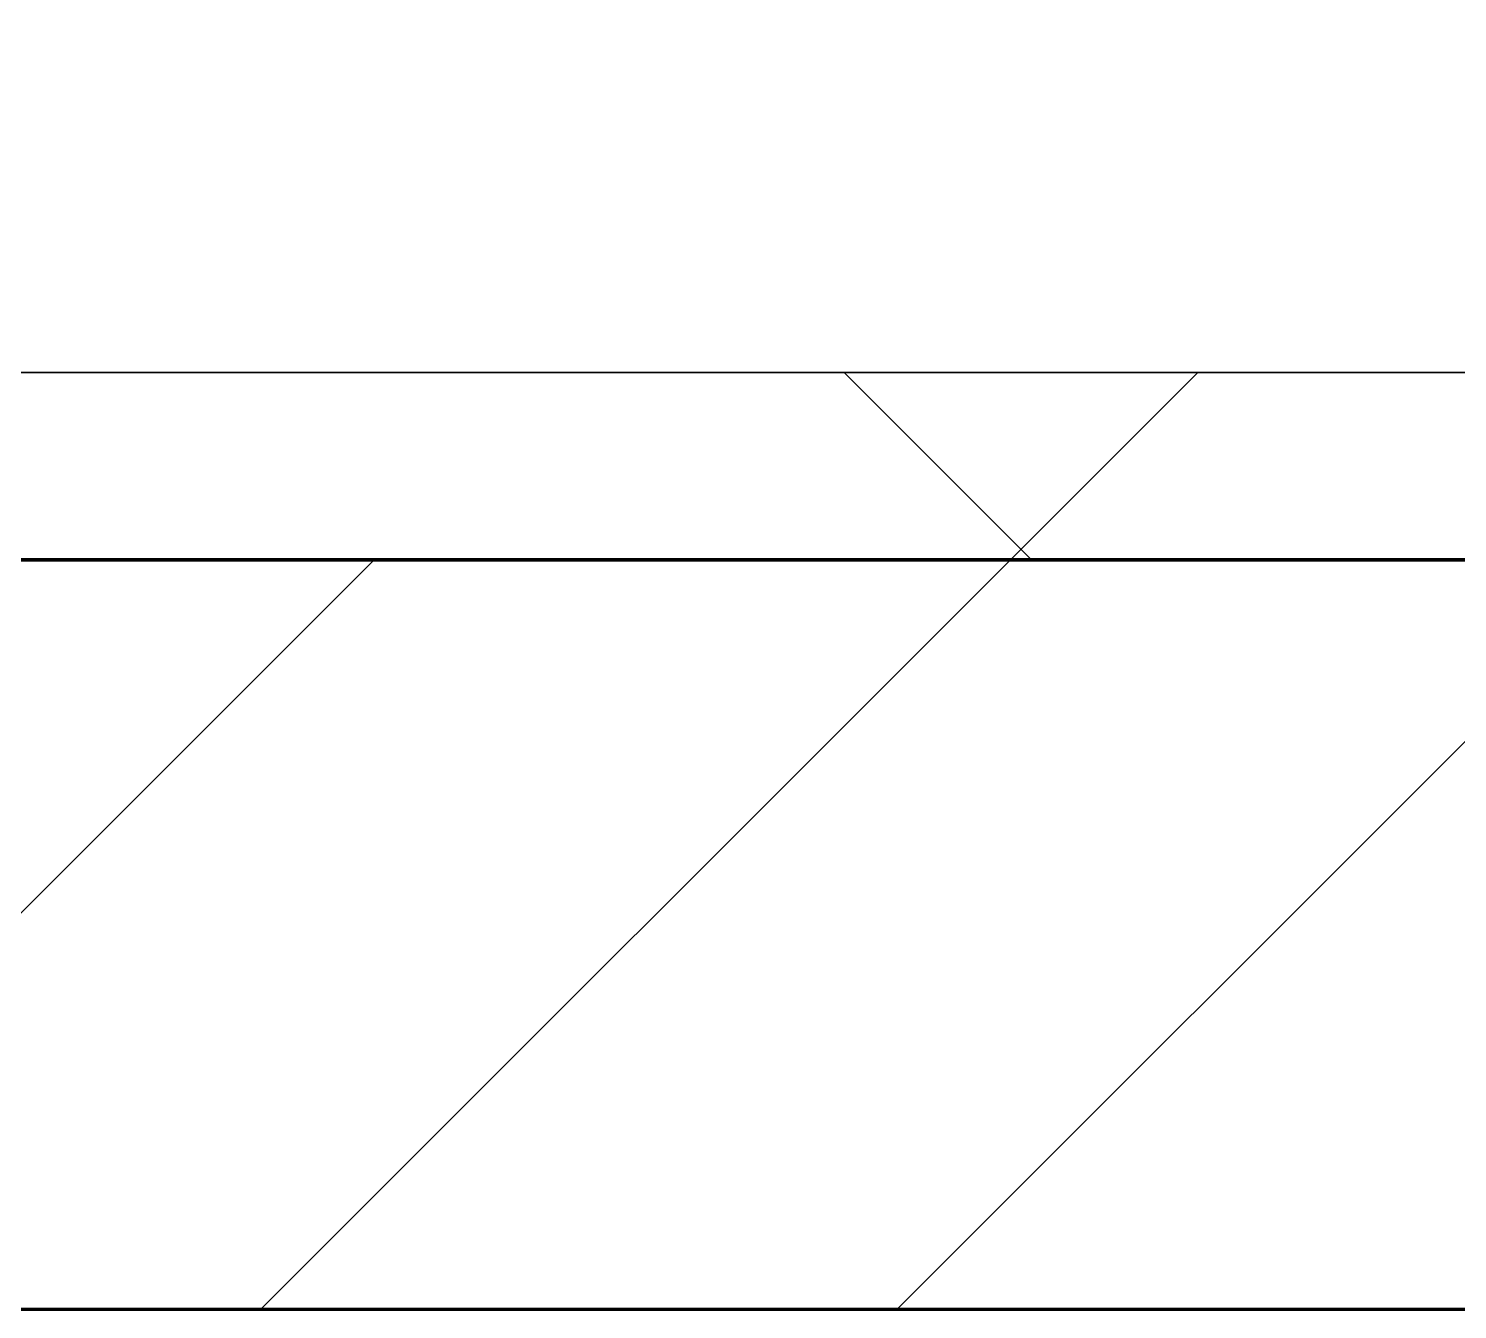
# Model space of a CAD drawing. Header units: millimetres. Extents: x -794334 to -714814, y -17806 to 22403.
# Drawn here: x -776243.5 to -775862.4, y -4021 to -3679.2 of the extents above; entities that cross this region are included whole.
import ezdxf
from ezdxf.xclip import XClip

# ---------------------------------------------------------------- set-up
doc = ezdxf.new("R2010")
doc.units = ezdxf.units.MM
doc.header["$XCLIPFRAME"] = 0
for name, color, linetype, lineweight in [('A-GLAZ-CURT', 2, 'Continuous', 9), ('A-WALL', 5, 'Continuous', 35), ('A-WALL-FNSH', 2, 'Continuous', 35), ('A-WALL-PATT', 1, 'Continuous', 35), ('WALL-E', 2, 'Continuous', 35)]:
    doc.layers.add(name, color=color, linetype=linetype, lineweight=lineweight)
doc.layers.add('A11_ALU.SOLID SHEET', color=2, linetype='Continuous')

# ---------------------------------------------------------------- blocks, each defined once
blk = doc.blocks.new('PPLS-PP19_Custom Tile Pattern - Custom Tile Pattern-V61-4252-01 ENLARGED CONCOURSE LEVEL - REFLECTED CEILING PLAN - SHEET 3')
at = {"layer": 'A-GLAZ-CURT'}
for p, q in [((-300, 0), (300, 0)), ((300, 0), (-300, 0)), ((230.06, 0), (300, 0)), ((-300, -50), (300, -50)), ((300, -50), (-300, -50))]:
    blk.add_line(p, q, dxfattribs=at)
for points, knots in [([(300, 0), (286.53, 0), (254.22, 0), (207.11, 0), (177.41, 0), (159.34, 0), (158.33, 0), (158.3, 0)], [-285.253232, -285.253232, -285.253232, -285.253232, -244.693688, -187.987675, -143.776725, -129.632772, -123.352749, -123.352749, -123.352749, -123.352749]), ([(247.1, 0), (246.76, 0), (245.04, 0), (238.34, 0), (226.56, 0), (221.1, 0), (200.27, 0), (182.99, 0), (174.27, 0), (169.67, 0), (168.99, 0)], [-9649.085549, -9649.085549, -9649.085549, -9649.085549, -9581.591397, -9406.094246, -9221.510254, -9016.44624, -8717.832359, -8253.978395, -8152.463617, -8069.855175, -8069.855175, -8069.855175, -8069.855175]), ([(171.51, 0), (176.48, 0), (193.23, 0), (201.73, 0), (208.81, 0), (213.9, 0), (241.96, 0), (266.73, 0), (281.71, 0), (291.71, 0), (296.52, 0), (297.86, 0), (298.09, 0)], [-7971.819559, -7971.819559, -7971.819559, -7971.819559, -7784.112253, -7606.717214, -7289.299508, -7042.621073, -6582.165592, -6068.460911, -5766.029927, -5566.724884, -5280.360606, -5199.253518, -5199.253518, -5199.253518, -5199.253518]), ([(300, 0), (288.22, 0), (262, 0), (230.43, 0), (219.94, 0), (219.02, 0)], [-12528.858583, -12528.858583, -12528.858583, -12528.858583, -11905.454923, -11162.864862, -10856.732305, -10856.732305, -10856.732305, -10856.732305]), ([(219.9, 0), (220.86, 0), (227.84, 0), (242.06, 0), (246.54, 0), (246.96, 0)], [-10670.940496, -10670.940496, -10670.940496, -10670.940496, -10511.382485, -9925.173265, -9834.877357, -9834.877357, -9834.877357, -9834.877357]), ([(284.76, 0), (284.76, 0), (285.09, 0), (287.47, 0), (293.59, 0), (297.76, 0), (300, 0)], [-4110.630118, -4110.630118, -4110.630118, -4110.630118, -4053.389046, -3959.664717, -3862.421465, -3746.95702, -3746.95702, -3746.95702, -3746.95702]), ([(297.38, 0), (295.84, 0), (291.62, 0), (285.38, 0), (284.87, 0)], [-4803.172655, -4803.172655, -4803.172655, -4803.172655, -4358.271401, -4143.037883, -4143.037883, -4143.037883, -4143.037883])]:
    blk.add_open_spline(points, degree=3, knots=knots, dxfattribs=at)
blk = doc.blocks.new('PPLS-PP19_Custom Tile Pattern - Custom Tile Pattern-V62-4252-01 ENLARGED CONCOURSE LEVEL - REFLECTED CEILING PLAN - SHEET 3')
at = {"layer": 'A-GLAZ-CURT'}
for p, q in [((-300, 0), (300, 0)), ((300, 0), (-300, 0)), ((-293.07, 0), (-275.75, 0)), ((-275.75, 0), (-293.07, 0)), ((-222.32, 0), (-213.93, 0)), ((-213.93, 0), (-222.32, 0)), ((-213.66, 0), (-205, 0)), ((-205, 0), (-213.66, 0)), ((-300, -50), (300, -50)), ((300, -50), (-300, -50))]:
    blk.add_line(p, q, dxfattribs=at)
at = {"layer": 'A-GLAZ-CURT', "flags": 128}
for points in [[(-300, 0), (-291.56, 0), (-283.3, 0), (-275.2, 0), (-267.26, 0), (-259.45, 0), (-251.77, 0), (-244.2, 0), (-236.74, 0), (-229.36, 0), (-222.06, 0), (-214.83, 0)], [(-146.06, 0), (-150.63, 0), (-155.53, 0), (-160.27, 0), (-164.95, 0), (-169.65, 0), (-174.47, 0), (-179.49, 0), (-184.81, 0), (-190.44, 0), (-196.37, 0), (-202.58, 0), (-209.04, 0), (-215.73, 0), (-222.63, 0), (-229.72, 0), (-236.97, 0), (-244.39, 0), (-251.96, 0), (-259.67, 0), (-267.51, 0), (-275.48, 0), (-283.55, 0), (-291.73, 0), (-300, 0)], [(-213.92, 0), (-207.71, 0), (-200.76, 0), (-194.02, 0), (-187.54, 0), (-181.38, 0), (-175.58, 0), (-170.25, 0), (-165.64, 0), (-162.01, 0), (-159.53, 0), (-157.46, 0), (-154.52, 0), (-149.42, 0), (-141.84, 0), (-132.81, 0), (-126.08, 0)], [(-125.17, 0), (-128.55, 0), (-134.16, 0), (-140.03, 0), (-145.5, 0)]]:
    blk.add_lwpolyline(points, dxfattribs=at)
at = {"layer": 'A-GLAZ-CURT'}
for points, knots in [([(-300, 0), (-284.65, 0), (-236.57, 0), (-174.61, 0), (-129.95, 0), (-110.8, 0), (-99.5, 0), (-91.46, 0)], [-5323.127839, -5323.127839, -5323.127839, -5323.127839, -4502.809032, -2700.551212, -1002.059161, -460.363443, 0, 0, 0, 0]), ([(-146.04, 0), (-166.27, 0), (-207.85, 0), (-262.56, 0), (-294.48, 0), (-300, 0)], [-16817.850266, -16817.850266, -16817.850266, -16817.850266, -15131.813646, -13729.592194, -13439.944408, -13439.944408, -13439.944408, -13439.944408]), ([(-146.79, 0), (-147.98, 0), (-149.3, 0), (-158.72, 0), (-174.02, 0), (-185.59, 0), (-209.77, 0), (-232.01, 0), (-255.22, 0), (-262.59, 0), (-264.9, 0), (-265.4, 0)], [-2789.261461, -2789.261461, -2789.261461, -2789.261461, -2477.344047, -2237.412286, -2029.680487, -1755.085331, -1400.429864, -858.079193, -543.655514, -208.940337, 0, 0, 0, 0]), ([(-258.6, 0), (-257.91, 0), (-254.26, 0), (-241.25, 0), (-226.82, 0), (-217.53, 0), (-215.02, 0)], [-5722.54675, -5722.54675, -5722.54675, -5722.54675, -5657.471696, -5413.335975, -5017.494783, -4877.606962, -4877.606962, -4877.606962, -4877.606962]), ([(-213.92, 0), (-216.87, 0), (-222.38, 0), (-231.26, 0), (-233.46, 0), (-234, 0)], [-1132.376842, -1132.376842, -1132.376842, -1132.376842, -978.033455, -846.069444, -682.911962, -682.911962, -682.911962, -682.911962]), ([(-233.49, 0), (-233.44, 0), (-232.38, 0), (-230.74, 0), (-225.3, 0), (-223.63, 0)], [-455.274641, -455.274641, -455.274641, -455.274641, -440.605512, -119.536984, 0, 0, 0, 0]), ([(-213.8, 0), (-212.04, 0), (-202.61, 0), (-188.58, 0), (-169.02, 0), (-156.01, 0), (-148.18, 0), (-146.3, 0)], [-5260.95141, -5260.95141, -5260.95141, -5260.95141, -5161.076232, -4739.070012, -4465.409639, -4149.119819, -4046.8857, -4046.8857, -4046.8857, -4046.8857]), ([(-133.82, 0), (-135.51, 0), (-137.8, 0), (-149.31, 0), (-162.01, 0), (-177.91, 0), (-196.42, 0), (-208.16, 0), (-213.59, 0)], [-2731.647847, -2731.647847, -2731.647847, -2731.647847, -2418.507304, -2308.929706, -2113.765672, -1763.376603, -1422.553702, -1138.186603, -1138.186603, -1138.186603, -1138.186603]), ([(-212.94, 0), (-212.82, 0), (-209.65, 0), (-200.2, 0), (-185.8, 0), (-171.77, 0), (-158.7, 0), (-157.22, 0)], [-4839.200608, -4839.200608, -4839.200608, -4839.200608, -4832.723979, -4666.091899, -4349.945572, -4000.813434, -3840.635403, -3840.635403, -3840.635403, -3840.635403]), ([(-152.35, 0), (-151.03, 0), (-149.12, 0), (-146.95, 0), (-146.49, 0)], [-3494.978217, -3494.978217, -3494.978217, -3494.978217, -3371.022232, -3341.352801, -3341.352801, -3341.352801, -3341.352801]), ([(-147.08, 0), (-147.38, 0), (-149.01, 0), (-150.03, 0), (-150.57, 0)], [-5319.88299, -5319.88299, -5319.88299, -5319.88299, -5298.784692, -5196.16478, -5196.16478, -5196.16478, -5196.16478]), ([(-150.34, 0), (-150.07, 0), (-148.94, 0), (-147.66, 0), (-146.54, 0)], [-4948.728362, -4948.728362, -4948.728362, -4948.728362, -4883.323924, -4701.291944, -4701.291944, -4701.291944, -4701.291944]), ([(-78.16, 0), (-78.9, 0), (-88.77, 0), (-110.94, 0), (-130.52, 0), (-147.74, 0), (-149.07, 0)], [-7549.359213, -7549.359213, -7549.359213, -7549.359213, -7508.296369, -7004.680444, -6449.282163, -6277.220794, -6277.220794, -6277.220794, -6277.220794]), ([(-148.23, 0), (-146.94, 0), (-140.15, 0), (-137.28, 0), (-133.93, 0), (-128.78, 0), (-126.5, 0)], [-6162.058746, -6162.058746, -6162.058746, -6162.058746, -6017.569127, -5560.701257, -5364.112219, -5231.017328, -5231.017328, -5231.017328, -5231.017328]), ([(-146.35, 0), (-145.18, 0), (-135.69, 0), (-128.29, 0), (-125.15, 0)], [-406.956646, -406.956646, -406.956646, -406.956646, -290.263673, 0, 0, 0, 0]), ([(-118.78, 0), (-121.86, 0), (-126.28, 0), (-136.27, 0), (-143.62, 0), (-146.2, 0)], [-5938.474035, -5938.474035, -5938.474035, -5938.474035, -5700.061948, -5508.838257, -5340.11818, -5340.11818, -5340.11818, -5340.11818]), ([(-137.88, 0), (-140.56, 0), (-144.03, 0), (-145.81, 0), (-146.16, 0)], [-3187.727384, -3187.727384, -3187.727384, -3187.727384, -2919.378265, -2840.752561, -2840.752561, -2840.752561, -2840.752561]), ([(-146.09, 0), (-144.57, 0), (-139.7, 0), (-127.26, 0), (-107.3, 0), (-90.42, 0), (-75.26, 0), (-68.41, 0), (-65.12, 0), (-63.63, 0)], [-4677.343493, -4677.343493, -4677.343493, -4677.343493, -4440.880425, -4054.690705, -3793.097032, -3402.597032, -3144.956779, -3050.982048, -2969.237017, -2969.237017, -2969.237017, -2969.237017]), ([(-146.04, 0), (-142.32, 0), (-135.3, 0), (-127.33, 0), (-124.19, 0), (-123.43, 0), (-123.28, 0)], [-4042.254019, -4042.254019, -4042.254019, -4042.254019, -3839.893365, -3647.167523, -3488.92562, -3439.852845, -3439.852845, -3439.852845, -3439.852845]), ([(-78.17, 0), (-79.64, 0), (-94.32, 0), (-117.29, 0), (-141.94, 0), (-145.61, 0)], [-19151.708471, -19151.708471, -19151.708471, -19151.708471, -18935.241197, -17136.203329, -16829.876344, -16829.876344, -16829.876344, -16829.876344]), ([(-86.16, 0), (-91.37, 0), (-104.13, 0), (-122.65, 0), (-137.71, 0), (-143.86, 0), (-145.56, 0)], [-1681.3698, -1681.3698, -1681.3698, -1681.3698, -1374.161226, -945.742622, -741.901385, -560.4566, -560.4566, -560.4566, -560.4566]), ([(-127.41, 0), (-131.63, 0), (-133.16, 0), (-134.09, 0), (-134.15, 0)], [-8540.990293, -8540.990293, -8540.990293, -8540.990293, -8266.114998, -8246.473386, -8246.473386, -8246.473386, -8246.473386]), ([(-134.15, 0), (-133.32, 0), (-130.31, 0), (-117.33, 0), (-92.04, 0), (-74.02, 0), (-62.74, 0), (-60.36, 0), (-59.97, 0)], [-7657.439573, -7657.439573, -7657.439573, -7657.439573, -7293.749979, -6839.55839, -6236.997189, -5713.340575, -5140.470607, -5006.787413, -5006.787413, -5006.787413, -5006.787413]), ([(-120.13, 0), (-120.14, 0), (-120.24, 0), (-121.3, 0), (-129.25, 0), (-133.82, 0)], [-2933.992132, -2933.992132, -2933.992132, -2933.992132, -2920.575025, -2840.280255, -2731.647847, -2731.647847, -2731.647847, -2731.647847]), ([(-113.43, 0), (-113.44, 0), (-113.96, 0), (-119.73, 0), (-125.43, 0), (-127.03, 0), (-127.41, 0)], [-328.499627, -328.499627, -328.499627, -328.499627, -282.672656, -98.539552, -24.539552, 0, 0, 0, 0]), ([(-126.5, 0), (-122.44, 0), (-108.71, 0), (-93, 0), (-81.64, 0), (-78.48, 0)], [-5231.017328, -5231.017328, -5231.017328, -5231.017328, -4994.692869, -4542.524482, -4359.181107, -4359.181107, -4359.181107, -4359.181107]), ([(-125.15, 0), (-124.93, 0), (-121.96, 0), (-113.01, 0), (-98.9, 0), (-85.29, 0), (-71.67, 0), (-65.93, 0), (-65.07, 0)], [-3362.7396, -3362.7396, -3362.7396, -3362.7396, -3342.215224, -3074.362186, -2902.289527, -2605.247022, -2322.099534, -2241.8264, -2241.8264, -2241.8264, -2241.8264]), ([(-122.08, 0), (-122.01, 0), (-121.69, 0), (-121.2, 0), (-120.88, 0)], [-3136.336417, -3136.336417, -3136.336417, -3136.336417, -3110.304437, -3035.164275, -3035.164275, -3035.164275, -3035.164275]), ([(-78.11, 0), (-87.43, 0), (-99.51, 0), (-114.02, 0), (-117.28, 0), (-118.78, 0)], [-740.068933, -740.068933, -740.068933, -740.068933, -229.489605, -116.330425, 0, 0, 0, 0]), ([(-117.74, 0), (-117.19, 0), (-114.78, 0), (-113.43, 0), (-113.43, 0)], [-821.249067, -821.249067, -821.249067, -821.249067, -394.672656, -330.879064, -330.879064, -330.879064, -330.879064]), ([(-36.62, 0), (-36.62, 0), (-40.35, 0), (-44.32, 0), (-58.97, 0), (-85.2, 0), (-107.61, 0), (-116.56, 0), (-117.56, 0)], [-4069.478503, -4069.478503, -4069.478503, -4069.478503, -3858.647035, -3538.256648, -2842.901703, -2193.204658, -1433.981041, -985.49888, -985.49888, -985.49888, -985.49888]), ([(-115.82, 0), (-114.96, 0), (-110.41, 0), (-96.78, 0), (-71.33, 0), (-42.53, 0), (-12.78, 0), (4.23, 0), (9.64, 0), (10.14, 0), (10.18, 0)], [-5724.064692, -5724.064692, -5724.064692, -5724.064692, -5430.283136, -5103.229623, -4799.173296, -4065.652676, -3589.737505, -3285.047089, -3066.359526, -3044.715262, -3044.715262, -3044.715262, -3044.715262]), ([(-78.93, 0), (-84.8, 0), (-96.1, 0), (-112.01, 0), (-114.94, 0), (-115.63, 0)], [-1096.097494, -1096.097494, -1096.097494, -1096.097494, -789.402658, -501.969187, -243.577221, -243.577221, -243.577221, -243.577221]), ([(-91.46, 0), (-90.09, 0), (-84.7, 0), (-77.43, 0), (-72.73, 0), (-72.64, 0), (-72.64, 0)], [-19832.387487, -19832.387487, -19832.387487, -19832.387487, -19753.885894, -19541.04734, -19478.625389, -19471.062469, -19471.062469, -19471.062469, -19471.062469]), ([(-78.19, 0), (-78.42, 0), (-80.45, 0), (-82.66, 0), (-83.28, 0), (-83.28, 0)], [-1674.912273, -1674.912273, -1674.912273, -1674.912273, -1646.621388, -1424.436217, -1393.971743, -1393.971743, -1393.971743, -1393.971743]), ([(-83.28, 0), (-83.28, 0), (-82.91, 0), (-76.14, 0), (-62.97, 0), (-48.14, 0), (-36.49, 0), (-33.57, 0), (-29.94, 0), (-28.57, 0)], [-1393.4169, -1393.4169, -1393.4169, -1393.4169, -1353.722004, -1274.333717, -1073.56893, -651.549973, -296.515819, -83.513472, 0, 0, 0, 0]), ([(-63.96, 0), (-64.13, 0), (-69.8, 0), (-75.36, 0), (-78.17, 0)], [-2171.769325, -2171.769325, -2171.769325, -2171.769325, -2007.031671, -1839.515814, -1839.515814, -1839.515814, -1839.515814]), ([(9.32, 0), (9.08, 0), (7.65, 0), (2.57, 0), (-12.23, 0), (-25.64, 0), (-40, 0), (-56.24, 0), (-69.42, 0), (-76.28, 0), (-78.17, 0)], [-2922.926651, -2922.926651, -2922.926651, -2922.926651, -2882.788014, -2720.818881, -2518.50168, -2125.455881, -1792.521578, -1466.981642, -1208.454564, -1109.376205, -1109.376205, -1109.376205, -1109.376205]), ([(-78.16, 0), (-72.24, 0), (-61.72, 0), (-54.4, 0), (-48.53, 0), (-30.79, 0), (-18.03, 0), (8.61, 0), (15.02, 0), (22.91, 0), (31, 0), (39.04, 0), (51.19, 0), (58.74, 0), (61.34, 0), (61.45, 0)], [-4352.970553, -4352.970553, -4352.970553, -4352.970553, -4008.285538, -3689.699207, -3546.54457, -3315.260113, -2864.387349, -2439.246196, -2084.094819, -1956.422387, -1818.904206, -1645.594513, -1443.202566, -1228.752106, -1120.932285, -1120.932285, -1120.932285, -1120.932285]), ([(-36.33, 0), (-36.43, 0), (-37.27, 0), (-45.02, 0), (-46.13, 0), (-60.59, 0), (-72.27, 0), (-78.11, 0)], [-1855.773136, -1855.773136, -1855.773136, -1855.773136, -1810.870157, -1672.078046, -1405.135169, -1060.00838, -740.068933, -740.068933, -740.068933, -740.068933]), ([(-26.75, 0), (-27.82, 0), (-36.18, 0), (-52.86, 0), (-68.54, 0), (-77.81, 0)], [-8718.362214, -8718.362214, -8718.362214, -8718.362214, -8532.293389, -8073.216054, -7555.913918, -7555.913918, -7555.913918, -7555.913918]), ([(-29.03, 0), (-33.97, 0), (-43.74, 0), (-56.37, 0), (-70.28, 0), (-74.71, 0), (-77.18, 0)], [-2680.714891, -2680.714891, -2680.714891, -2680.714891, -2413.671296, -2161.752162, -2006.592567, -1715.65753, -1715.65753, -1715.65753, -1715.65753]), ([(-66.39, 0), (-66.39, 0), (-63.63, 0), (-53.63, 0), (-34.42, 0), (-29.82, 0), (-29.19, 0)], [-2493.31794, -2493.31794, -2493.31794, -2493.31794, -2315.303971, -1809.437387, -963.711516, -666.19313, -666.19313, -666.19313, -666.19313]), ([(31.18, 0), (25.97, 0), (11.99, 0), (-16.92, 0), (-47.42, 0), (-65.77, 0), (-66.37, 0), (-66.38, 0)], [-4496.803627, -4496.803627, -4496.803627, -4496.803627, -4222.080604, -3745.412743, -2981.410125, -2542.574734, -2498.224237, -2498.224237, -2498.224237, -2498.224237]), ([(-63.63, 0), (-61.49, 0), (-57.39, 0), (-54.49, 0), (-45.2, 0), (-40.79, 0), (-40.46, 0), (-40.44, 0)], [-2969.237017, -2969.237017, -2969.237017, -2969.237017, -2851.217951, -2734.127174, -2474.780881, -2410.990208, -2350.645972, -2350.645972, -2350.645972, -2350.645972]), ([(-58.83, 0), (-58.37, 0), (-57.29, 0), (-54.23, 0), (-46.33, 0), (-42.62, 0), (-41.76, 0)], [-4859.52896, -4859.52896, -4859.52896, -4859.52896, -4680.891996, -4469.85053, -4321.566175, -4270.495146, -4270.495146, -4270.495146, -4270.495146]), ([(-51.83, 0), (-51.83, 0), (-51.78, 0), (-47.4, 0), (-46.01, 0), (-40.22, 0), (-36.78, 0)], [-632.814994, -632.814994, -632.814994, -632.814994, -627.965721, -508.377888, -260.442412, 0, 0, 0, 0]), ([(57.51, 0), (56.14, 0), (48.78, 0), (37, 0), (24.07, 0), (12.82, 0), (-2.9, 0), (-20.62, 0), (-32.81, 0), (-44.85, 0), (-51.43, 0), (-51.79, 0)], [-2708.625699, -2708.625699, -2708.625699, -2708.625699, -2634.532728, -2313.748533, -2106.613311, -1925.670641, -1617.263037, -1290.787923, -1039.307308, -819.71621, -644.910881, -644.910881, -644.910881, -644.910881]), ([(-41.76, 0), (-39.9, 0), (-37.72, 0), (-36.92, 0), (-36.77, 0)], [-4270.495146, -4270.495146, -4270.495146, -4270.495146, -4161.040818, -4106.245333, -4106.245333, -4106.245333, -4106.245333]), ([(-36.78, 0), (-32.43, 0), (-19.22, 0), (8.83, 0), (43.36, 0), (70.92, 0), (82.12, 0), (83.66, 0)], [-6191.144455, -6191.144455, -6191.144455, -6191.144455, -5862.463379, -5340.621928, -4573.028122, -4094.177415, -3869.465285, -3869.465285, -3869.465285, -3869.465285]), ([(-36.29, 0), (-36.29, 0), (-34.66, 0), (-28.88, 0), (-26.95, 0), (-26.54, 0)], [-9150.272121, -9150.272121, -9150.272121, -9150.272121, -9057.163041, -8919.836787, -8834.607043, -8834.607043, -8834.607043, -8834.607043]), ([(-10.25, 0), (-14.1, 0), (-23.16, 0), (-34.76, 0), (-36.04, 0)], [-9630.237651, -9630.237651, -9630.237651, -9630.237651, -9424.652049, -9182.880979, -9182.880979, -9182.880979, -9182.880979]), ([(-33.34, 0), (-33.34, 0), (-32.93, 0), (-31.16, 0), (-30.52, 0)], [-2415.024266, -2415.024266, -2415.024266, -2415.024266, -2357.633367, -2323.618664, -2323.618664, -2323.618664, -2323.618664]), ([(70.61, 0), (66.16, 0), (55.8, 0), (39.61, 0), (24.74, 0), (2.64, 0), (-17.84, 0), (-30.57, 0), (-31.82, 0), (-32, 0)], [-4647.237329, -4647.237329, -4647.237329, -4647.237329, -4326.416877, -4098.545751, -3766.694881, -3333.063701, -2994.501669, -2698.150104, -2614.070998, -2614.070998, -2614.070998, -2614.070998]), ([(-30.76, 0), (-30.73, 0), (-29.99, 0), (-23.47, 0), (-15.75, 0), (-15.19, 0)], [-54176.191683, -54176.191683, -54176.191683, -54176.191683, -54157.274271, -53749.15266, -53717.791567, -53717.791567, -53717.791567, -53717.791567]), ([(-30.52, 0), (-27.11, 0), (-21.34, 0), (-14.14, 0), (-10.3, 0)], [-2323.618664, -2323.618664, -2323.618664, -2323.618664, -2142.497158, -1945.684625, -1945.684625, -1945.684625, -1945.684625]), ([(-13, 0), (-14.35, 0), (-17.68, 0), (-25.97, 0), (-29.52, 0), (-30.21, 0)], [-55207.591944, -55207.591944, -55207.591944, -55207.591944, -54789.006179, -54461.685999, -54290.791712, -54290.791712, -54290.791712, -54290.791712]), ([(8.33, 0), (8.19, 0), (7.18, 0), (0.32, 0), (-13.89, 0), (-24.92, 0), (-29.03, 0)], [-3574.286521, -3574.286521, -3574.286521, -3574.286521, -3526.962355, -3285.499107, -2903.012179, -2680.714891, -2680.714891, -2680.714891, -2680.714891]), ([(-28.98, 0), (-28.66, 0), (-27.39, 0), (-24.45, 0), (-22.56, 0)], [-166.548282, -166.548282, -166.548282, -166.548282, -102.06493, 0, 0, 0, 0]), ([(-28.57, 0), (-26.93, 0), (-20.29, 0), (-11.45, 0), (2.08, 0), (13.15, 0), (21.24, 0), (24.62, 0), (24.72, 0), (24.72, 0)], [-5361.429781, -5361.429781, -5361.429781, -5361.429781, -5261.36855, -5050.479954, -4785.90057, -4596.498881, -4445.288762, -4384.376941, -4376.041937, -4376.041937, -4376.041937, -4376.041937]), ([(-22.56, 0), (-20.27, 0), (-17.03, 0), (-12.87, 0), (-11.15, 0), (-10.24, 0)], [-56468.192263, -56468.192263, -56468.192263, -56468.192263, -56344.022017, -56303.229861, -56246.648494, -56246.648494, -56246.648494, -56246.648494]), ([(-15.19, 0), (-13.07, 0), (7.48, 0), (42.82, 0), (84.26, 0), (111.76, 0), (124.99, 0)], [-461.142613, -461.142613, -461.142613, -461.142613, -429.606584, -390.253598, -346.313304, -304.787593, -304.787593, -304.787593, -304.787593]), ([(-9.88, 0), (-8.76, 0), (-7.28, 0), (-6.6, 0), (-6.44, 0)], [-56238.992205, -56238.992205, -56238.992205, -56238.992205, -56166.290093, -56124.392176, -56124.392176, -56124.392176, -56124.392176]), ([(-9.76, 0), (-5.45, 0), (9.13, 0), (22.06, 0), (37.44, 0), (45.92, 0), (57.76, 0), (64.47, 0), (72.74, 0), (75.22, 0), (76.03, 0), (76.21, 0)], [-1936.348887, -1936.348887, -1936.348887, -1936.348887, -1716.209403, -1206.526904, -1089.329421, -901.315459, -753.071572, -495.328968, -421.953223, -334.951786, -290.452333, -290.452333, -290.452333, -290.452333]), ([(30.82, 0), (29.27, 0), (20.14, 0), (7.12, 0), (-4.89, 0), (-9.24, 0)], [-10462.034656, -10462.034656, -10462.034656, -10462.034656, -10363.088938, -9884.23066, -9648.32085, -9648.32085, -9648.32085, -9648.32085]), ([(-6.54, 0), (-6.73, 0), (-7.2, 0), (-7.6, 0), (-7.79, 0)], [-56009.792147, -56009.792147, -56009.792147, -56009.792147, -55949.290093, -55895.192118, -55895.192118, -55895.192118, -55895.192118]), ([(-2.63, 0), (-2.47, 0), (-1.22, 0), (4.92, 0), (15.97, 0), (22.54, 0), (24.49, 0)], [-226.825321, -226.825321, -226.825321, -226.825321, -220.269177, -206.416616, -198.214427, -187.717507, -187.717507, -187.717507, -187.717507]), ([(103.09, 0), (101.08, 0), (86.31, 0), (63.34, 0), (35.84, 0), (12, 0), (3.08, 0), (-1.67, 0), (-2.25, 0)], [-375.435014, -375.435014, -375.435014, -375.435014, -369.147452, -330.153101, -307.516438, -285.83788, -246.234814, -234.646884, -234.646884, -234.646884, -234.646884]), ([(24.69, 0), (24.54, 0), (20.99, 0), (15.48, 0), (10.8, 0), (9.63, 0)], [-4368.572414, -4368.572414, -4368.572414, -4368.572414, -4306.476363, -4080.000647, -3772.857994, -3772.857994, -3772.857994, -3772.857994])]:
    blk.add_open_spline(points, degree=3, knots=knots, dxfattribs=at)
for points in [[(-223.63, 0), (-220.82, 0), (-217.46, 0), (-213.93, 0)], [(-146.09, 0), (-144.41, 0), (-142.25, 0), (-138.62, 0)], [(-79.08, 0), (-81.43, 0), (-83.78, 0), (-86.16, 0)], [(-72.93, 0), (-74.4, 0), (-76.16, 0), (-78.11, 0)], [(-39.84, 0), (-39.08, 0), (-38.11, 0), (-37.36, 0)]]:
    blk.add_open_spline(points, degree=3, dxfattribs=at)
blk = doc.blocks.new('*U1029')
at = {"layer": 'A-GLAZ-CURT'}
for name, p in [('PPLS-PP19_Custom Tile Pattern - Custom Tile Pattern-V61-4252-01 ENLARGED CONCOURSE LEVEL - REFLECTED CEILING PLAN - SHEET 3', (2402.37, -7350)), ('PPLS-PP19_Custom Tile Pattern - Custom Tile Pattern-V62-4252-01 ENLARGED CONCOURSE LEVEL - REFLECTED CEILING PLAN - SHEET 3', (3002.37, -7350))]:
    blk.add_blockref(name, p, dxfattribs=at)
blk = doc.blocks.new('*U1630')
blk.add_lwpolyline([(22690, -750), (19166.45, -750), (19116.45, -700), (18966.44, -550), (-101025.39, -550), (-101025.39, -6704.96), (-96300, -6704.96), (-96300, -7350), (-94497.63, -7350), (17250, -7350), (17250, -6849.96), (18300, -6849.96), (22690, -6849.96)], close=True)

msp = doc.modelspace()

# ---------------------------------------------------------------- block references
at = {"layer": 'A11_ALU.SOLID SHEET'}
ref = msp.add_blockref('*U1630', (-744681.24, 3579.02), dxfattribs=at)
XClip(ref).set_block_clipping_path([(-45802.4668593339, -9620.0029952967), (23702.8690583039, 10334.9999958097)])

# ---------------------------------------------------------------- next in the draw order: hatches: boundary and pattern name
at = {"layer": 'A-WALL-PATT', "lineweight": 9}
h = msp.add_hatch(dxfattribs=at)
h.set_pattern_fill('FP_5', color=256, style=0, pattern_type=2)
h.set_pattern_definition([(45, (0, 0), (-212.13203, 212.13203), []), (135, (0, 0), (-212.13203, -212.13203), [])])
h.paths.add_polyline_path([(-727630.24, -3820.98), (-727382.37, -3820.98), (-727382.37, -3770.98), (-790483.7, -3770.98), (-790483.7, -3820.98), (-727766, -3820.98)])
h = msp.add_hatch(dxfattribs=at)
h.set_pattern_fill('FP_2', color=256, style=0, pattern_type=2)
h.set_pattern_definition([(45, (0, 0), (-84.852814, 84.852814), [])])
h.paths.add_polyline_path([(-727382.37, -4020.98), (-727382.37, -3820.98), (-790483.7, -3820.98), (-790483.7, -4020.98), (-727494.49, -4020.98)])

# ---------------------------------------------------------------- next in the draw order: linework, layer by layer
at = {"layer": 'A-WALL', "color": 7, "lineweight": 70}
for p, q in [((-776780, -3820.98), (-774380, -3820.98)), ((-774380, -3820.98), (-776780, -3820.98)), ((-774380, -4020.98), (-776780, -4020.98))]:
    msp.add_line(p, q, dxfattribs=at)
at = {"layer": 'A-WALL-FNSH', "color": 250}
msp.add_line((-776780, -3770.98), (-774380, -3770.98), dxfattribs=at)
at = {"layer": 'WALL-E'}
for p, q in [((-727382.37, -4020.98), (-790483.7, -4020.98)), ((-790483.7, -4020.98), (-727382.37, -4020.98))]:
    msp.add_line(p, q, dxfattribs=at)

# ---------------------------------------------------------------- next in the draw order: block references
msp.add_blockref('*U1029', (-778882.37, 3579.02))

doc.saveas('drawing.dxf')
